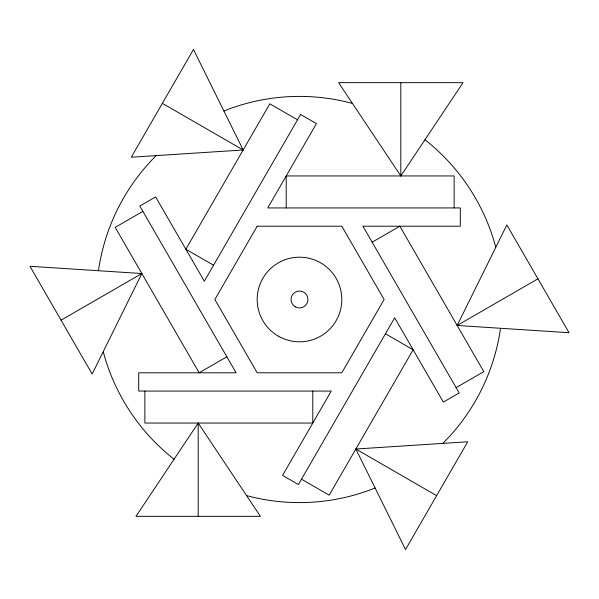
<?xml version="1.0" encoding="UTF-8"?>
<svg xmlns="http://www.w3.org/2000/svg" width="599" height="599" viewBox="0 0 599 599"><rect width="100%" height="100%" fill="white"/><g stroke="black" fill="none" stroke-linecap="round" stroke-linejoin="round"><path stroke-width="0.9" d="M141.843 273.533L92.164 374.053L29.95 266.293L141.843 273.533L61.061 320.173M457.157 325.467L506.836 224.947L569.05 332.707L457.157 325.467L537.939 278.827M198.187 423.051L135.973 516.338L260.4 516.338L198.187 423.051L198.187 516.338M400.813 175.949L463.027 82.662L338.6 82.662L400.813 175.949L400.813 82.662M142.891 211.372L115.195 227.365L199.153 372.788L226.849 356.794M372.151 242.206L399.847 226.212L483.805 371.635L456.109 387.628M243.164 149.982L131.263 157.223L193.477 49.462L243.164 149.982L162.374 103.342M355.836 449.018L467.737 441.777L405.523 549.538L355.836 449.018L436.626 495.658M297.516 119.807L269.812 103.822L185.855 249.236L213.558 265.23M385.442 333.77L413.145 349.764L329.188 495.178L301.484 479.193M454.124 207.935L454.124 175.949L286.21 175.949L286.21 207.935M312.79 391.065L312.79 423.051L144.876 423.051L144.876 391.065M500.539 328.334A203.098 203.098 0 0 1 443.11 443.11M375.049 488.02A203.098 203.098 0 0 1 246.938 495.68M174.01 459.193A203.098 203.098 0 0 1 103.32 352.062M98.461 270.666A203.098 203.098 0 0 1 155.89 155.89M223.951 110.98A203.098 203.098 0 0 1 352.062 103.32M424.991 139.807A203.098 203.098 0 0 1 495.68 246.938M300.593 114.476L204.326 281.223L155.643 196.899L139.807 206.041L236.081 372.788L138.713 372.788L138.713 391.065L331.262 391.065L282.578 475.389L298.407 484.524L394.674 317.777L443.357 402.101L459.193 392.959L362.919 226.212L460.287 226.212L460.287 207.935L267.738 207.935L316.422 123.611L300.593 114.476M257.188 226.212L214.876 299.5L257.188 372.788L341.812 372.788L384.124 299.5L341.812 226.212L257.188 226.212M295.27 306.83A8.461 8.461 0 0 0 307.961 299.5A8.461 8.461 0 0 0 295.27 292.17A8.461 8.461 0 0 0 295.27 306.83M278.34 336.144A42.312 42.312 0 0 0 341.812 299.5A42.312 42.312 0 0 0 278.34 262.856A42.312 42.312 0 0 0 278.34 336.144"/></g></svg>
